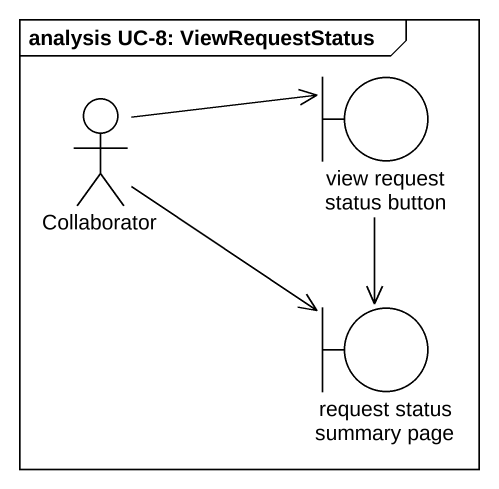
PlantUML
@startuml
mainframe analysis UC-8: ViewRequestStatus
actor Collaborator
boundary "view request status button" as view_request_status_button
boundary "request status summary page" as request_status_summary_page
Collaborator -right-> view_request_status_button
Collaborator --> request_status_summary_page
view_request_status_button --> request_status_summary_page
@enduml
